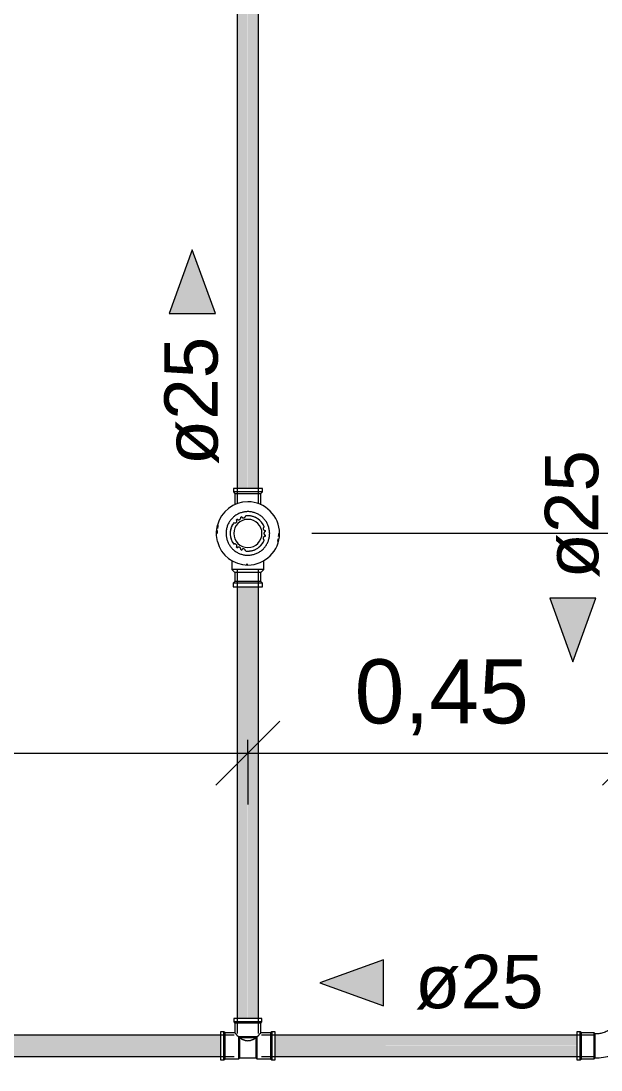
# Model space of a CAD drawing. Header units: metres. Extents: x -0.9 to 62, y -37.3 to 60.
# Drawn here: x 26.375 to 27.054, y 0.572 to 1.8 of the extents above; entities that cross this region are included whole.
import ezdxf

# ---------------------------------------------------------------- set-up
doc = ezdxf.new("R2010")
doc.units = ezdxf.units.M
for name, color, linetype, lineweight in [('A-ANNO-DIMS', 7, 'Continuous', 5), ('A-ANNO-DIMS-25', 7, 'Continuous', 5), ('P-PIPE', 7, 'Continuous', 5), ('P-PIPE-IDEN', 7, 'Continuous', 5), ('P-SANR-FIXT', 7, 'Continuous', 5)]:
    doc.layers.add(name, color=color, linetype=linetype, lineweight=lineweight)
doc.styles.add('Arial_2', font='arial.ttf', dxfattribs={"height": 0.075})
doc.styles.add('Arial_3', font='arial.ttf', dxfattribs={"height": 0.0625})
doc.dimstyles.new('Diagonal_-_2_mm_Arial_-_PRETO', dxfattribs={"dimscale": 0.3048, "dimtxt": 0.076519, "dimasz": 0.246063, "dimexe": 0.19685, "dimexo": 0.123031, "dimgap": 0.04101, "dimtad": 1, "dimrnd": 0.01, "dimzin": 0, "dimdsep": 46, "dimtxsty": 'Arial_2', "dimblk1": 'OBLIQUE', "dimblk2": 'OBLIQUE', "dimsah": 1, "dimcen": 0.09, "dimdle": 0.19685, "dimazin": 0, "dimtfac": 1, "dimtdec": 4, "dimtix": 1, "dimtmove": 0, "dimatfit": 3, "dimfxl": 1, "dimtvp": 1, "dimtolj": 1, "dimtzin": 0, "dimarcsym": 2})

# ---------------------------------------------------------------- blocks, each defined once
blk = doc.blocks.new('AF_Soldavel_Curva 45_90 - Standard-V11-DD')
at = {"layer": 'P-PIPE'}
for p, q in [((45.4193, 0.6674), (45.4193, 0.6634)), ((45.4523, 0.6674), (45.4193, 0.6674)), ((45.4193, 0.6634), (45.4207, 0.662)), ((45.4523, 0.6634), (45.4193, 0.6634)), ((45.4509, 0.662), (45.4523, 0.6634)), ((45.4523, 0.6634), (45.4523, 0.6674)), ((45.4207, 0.662), (45.4207, 0.647)), ((45.4509, 0.662), (45.4207, 0.662)), ((45.4509, 0.647), (45.4509, 0.662)), ((45.4207, 0.647), (45.4218, 0.6459)), ((45.4509, 0.647), (45.4207, 0.647)), ((45.4498, 0.6459), (45.4218, 0.6459)), ((45.4498, 0.6459), (45.4509, 0.647)), ((45.3724, 0.6165), (45.3684, 0.6165)), ((45.3684, 0.6165), (45.3684, 0.5835)), ((45.3738, 0.6151), (45.3724, 0.6165)), ((45.3724, 0.5835), (45.3724, 0.6165)), ((45.3888, 0.6151), (45.3738, 0.6151)), ((45.3738, 0.5849), (45.3738, 0.6151)), ((45.3899, 0.614), (45.3888, 0.6151)), ((45.3888, 0.5849), (45.3888, 0.6151)), ((45.3899, 0.586), (45.3899, 0.614)), ((45.3684, 0.5835), (45.3724, 0.5835)), ((45.3724, 0.5835), (45.3738, 0.5849)), ((45.3738, 0.5849), (45.3888, 0.5849)), ((45.3888, 0.5849), (45.3899, 0.586))]:
    blk.add_line(p, q, dxfattribs=at)
at = {"layer": 'P-PIPE', "flags": 128}
for points in [[(45.3899, 0.586), (45.3923, 0.586), (45.3947, 0.5862), (45.3971, 0.5864), (45.3995, 0.5867), (45.4018, 0.5872), (45.4042, 0.5877), (45.4065, 0.5883), (45.4088, 0.589), (45.411, 0.5898), (45.4132, 0.5907), (45.4154, 0.5917), (45.4176, 0.5927), (45.4197, 0.5939), (45.4217, 0.5951), (45.4237, 0.5964), (45.4257, 0.5978), (45.4276, 0.5993), (45.4294, 0.6008), (45.4312, 0.6025), (45.4329, 0.6041), (45.4345, 0.6059), (45.4361, 0.6077), (45.4376, 0.6096), (45.439, 0.6115), (45.4403, 0.6135), (45.4416, 0.6156), (45.4428, 0.6176), (45.4439, 0.6198), (45.4449, 0.622), (45.4458, 0.6242), (45.4466, 0.6264), (45.4473, 0.6287), (45.448, 0.631), (45.4485, 0.6334), (45.449, 0.6357), (45.4493, 0.6381), (45.4496, 0.6405), (45.4498, 0.6428), (45.4498, 0.6452), (45.4498, 0.6459)], [(45.4218, 0.6459), (45.4217, 0.6446), (45.4217, 0.6433), (45.4215, 0.6421), (45.4214, 0.6408), (45.4211, 0.6396), (45.4208, 0.6383), (45.4205, 0.6371), (45.4201, 0.6359), (45.4197, 0.6347), (45.4192, 0.6335), (45.4187, 0.6323), (45.4182, 0.6312), (45.4175, 0.6301), (45.4169, 0.629), (45.4162, 0.6279), (45.4155, 0.6269), (45.4147, 0.6259), (45.4139, 0.6249), (45.413, 0.6239), (45.4121, 0.623), (45.4112, 0.6222), (45.4102, 0.6213), (45.4092, 0.6206), (45.4082, 0.6198), (45.4071, 0.6191), (45.406, 0.6184), (45.4049, 0.6178), (45.4038, 0.6172), (45.4026, 0.6167), (45.4014, 0.6162), (45.4003, 0.6158), (45.399, 0.6154), (45.3978, 0.615), (45.3966, 0.6147), (45.3953, 0.6145), (45.3941, 0.6143), (45.3928, 0.6142), (45.3915, 0.6141), (45.3903, 0.614), (45.3899, 0.614)]]:
    blk.add_lwpolyline(points, dxfattribs=at)
blk = doc.blocks.new('Te_Reducao - Agua Fria_Soldavel - MEP - Tigre - Standard-V15-DD')
at = {"layer": 'P-PIPE'}
for p, q in [((44.967, 0.632), (44.967, 0.628)), ((45, 0.632), (44.967, 0.632)), ((44.967, 0.628), (44.9684, 0.6266)), ((45, 0.628), (44.967, 0.628)), ((44.9684, 0.6266), (44.9684, 0.6151)), ((44.9986, 0.6266), (44.9684, 0.6266)), ((44.9986, 0.6266), (45, 0.628)), ((44.9986, 0.6151), (44.9986, 0.6266)), ((45, 0.628), (45, 0.632)), ((44.9555, 0.6165), (44.9515, 0.6165)), ((44.9515, 0.6165), (44.9515, 0.5835)), ((44.9569, 0.6151), (44.9555, 0.6165)), ((44.9555, 0.5835), (44.9555, 0.6165)), ((44.9684, 0.6151), (44.9569, 0.6151)), ((44.9569, 0.5849), (44.9569, 0.6151)), ((45.0101, 0.6151), (44.9986, 0.6151)), ((45.0115, 0.6165), (45.0101, 0.6151)), ((45.0101, 0.6151), (45.0101, 0.5849)), ((45.0155, 0.6165), (45.0115, 0.6165)), ((45.0115, 0.6165), (45.0115, 0.5835)), ((45.0155, 0.5835), (45.0155, 0.6165)), ((44.994, 0.6105), (44.973, 0.6105)), ((44.973, 0.5849), (44.973, 0.6105)), ((44.9929, 0.6094), (44.9741, 0.6094)), ((44.9741, 0.586), (44.9741, 0.6094)), ((44.9929, 0.6094), (44.9929, 0.586)), ((44.994, 0.6105), (44.994, 0.5849)), ((44.9515, 0.5835), (44.9555, 0.5835)), ((44.9555, 0.5835), (44.9569, 0.5849)), ((44.9569, 0.5849), (44.973, 0.5849)), ((44.973, 0.5849), (44.9741, 0.586)), ((44.9741, 0.586), (44.9835, 0.586)), ((44.9835, 0.586), (44.9929, 0.586)), ((44.9929, 0.586), (44.994, 0.5849)), ((44.994, 0.5849), (45.0101, 0.5849)), ((45.0101, 0.5849), (45.0115, 0.5835)), ((45.0115, 0.5835), (45.0155, 0.5835))]:
    blk.add_line(p, q, dxfattribs=at)
for points, knots in [([(44.9684, 0.6151), (44.9684, 0.6151), (44.9685, 0.6149), (44.9691, 0.6143), (44.9696, 0.6139), (44.97, 0.6134), (44.9705, 0.613), (44.9714, 0.612), (44.9723, 0.6112), (44.973, 0.6105)], [0, 0, 0, 0, 0.25, 0.375, 0.5, 0.5625, 0.625, 0.75, 1, 1, 1, 1]), ([(44.994, 0.6105), (44.9946, 0.6112), (44.9955, 0.612), (44.9964, 0.613), (44.9969, 0.6134), (44.9972, 0.6138), (44.9975, 0.6141), (44.9979, 0.6144), (44.9984, 0.6149), (44.9986, 0.6151), (44.9986, 0.6151)], [0, 0, 0, 0, 0.25, 0.375, 0.4375, 0.5, 0.5625, 0.625, 0.75, 1, 1, 1, 1]), ([(44.9741, 0.6094), (44.9745, 0.6091), (44.9752, 0.6087), (44.9762, 0.6082), (44.9769, 0.6078), (44.9777, 0.6075), (44.9784, 0.6072), (44.9792, 0.6069), (44.9801, 0.6066), (44.9809, 0.6064), (44.982, 0.6062), (44.9829, 0.6061), (44.9835, 0.6061)], [0, 0, 0, 0, 0.166667, 0.25, 0.333333, 0.416667, 0.5, 0.583333, 0.666667, 0.75, 0.833333, 1, 1, 1, 1]), ([(44.9835, 0.6061), (44.984, 0.6061), (44.9849, 0.6062), (44.986, 0.6064), (44.9869, 0.6066), (44.9877, 0.6069), (44.9885, 0.6072), (44.9892, 0.6075), (44.99, 0.6078), (44.9907, 0.6082), (44.9917, 0.6087), (44.9924, 0.6091), (44.9929, 0.6094)], [0, 0, 0, 0, 0.166667, 0.25, 0.333333, 0.416667, 0.5, 0.583333, 0.666667, 0.75, 0.833333, 1, 1, 1, 1])]:
    blk.add_open_spline(points, degree=3, knots=knots, dxfattribs=at)
for points in [[(44.973, 0.6105), (44.9731, 0.6103), (44.9735, 0.6099), (44.9739, 0.6096), (44.9741, 0.6094)], [(44.9929, 0.6094), (44.993, 0.6096), (44.9934, 0.6099), (44.9938, 0.6103), (44.994, 0.6105)]]:
    blk.add_open_spline(points, degree=3, dxfattribs=at)
blk = doc.blocks.new('AF_Registro de Pressão - Ø3_4_ _25mm_-3434113-DD')
at = {"layer": 'P-PIPE', "flags": 128}
for points in [[(45.009, 1.2), (45.0089, 1.201), (45.0089, 1.202), (45.0088, 1.2031), (45.0086, 1.2041), (45.0084, 1.2051), (45.0082, 1.2061), (45.008, 1.207), (45.0077, 1.208), (45.0073, 1.209), (45.0069, 1.2099), (45.0065, 1.2109), (45.0061, 1.2118), (45.0056, 1.2127), (45.0051, 1.2135), (45.0045, 1.2144), (45.0039, 1.2152), (45.0033, 1.216), (45.0026, 1.2168), (45.0019, 1.2176), (45.0012, 1.2183), (45.0005, 1.219), (44.9997, 1.2197), (44.9989, 1.2203), (44.9981, 1.2209), (44.9972, 1.2215), (44.9964, 1.222), (44.9955, 1.2225), (44.9946, 1.223), (44.9936, 1.2234), (44.9927, 1.2238), (44.9917, 1.2241), (44.9908, 1.2244), (44.9898, 1.2247), (44.9888, 1.2249), (44.9878, 1.2251), (44.9868, 1.2253), (44.9858, 1.2254), (44.9847, 1.2255), (44.9837, 1.2255), (44.9827, 1.2255), (44.9817, 1.2254), (44.9807, 1.2253), (44.9797, 1.2252), (44.9787, 1.225), (44.9777, 1.2248), (44.9767, 1.2246), (44.9757, 1.2243), (44.9747, 1.224), (44.9738, 1.2236), (44.9728, 1.2232), (44.9719, 1.2227), (44.971, 1.2223), (44.9701, 1.2218), (44.9693, 1.2212), (44.9684, 1.2206), (44.9676, 1.22), (44.9668, 1.2194), (44.9661, 1.2187), (44.9654, 1.218), (44.9646, 1.2172), (44.964, 1.2165), (44.9633, 1.2157), (44.9627, 1.2149), (44.9621, 1.214), (44.9616, 1.2131), (44.9611, 1.2123), (44.9606, 1.2114), (44.9602, 1.2104), (44.9598, 1.2095), (44.9594, 1.2085), (44.9591, 1.2076), (44.9588, 1.2066), (44.9586, 1.2056), (44.9584, 1.2046), (44.9582, 1.2036), (44.9581, 1.2026), (44.958, 1.2016), (44.958, 1.2006), (44.958, 1.2)], [(44.958, 1.2), (44.958, 1.199), (44.958, 1.198), (44.9581, 1.1969), (44.9583, 1.1959), (44.9585, 1.1949), (44.9587, 1.1939), (44.9589, 1.193), (44.9592, 1.192), (44.9596, 1.191), (44.96, 1.1901), (44.9604, 1.1891), (44.9608, 1.1882), (44.9613, 1.1873), (44.9618, 1.1865), (44.9624, 1.1856), (44.963, 1.1848), (44.9636, 1.184), (44.9643, 1.1832), (44.965, 1.1824), (44.9657, 1.1817), (44.9664, 1.181), (44.9672, 1.1803), (44.968, 1.1797), (44.9688, 1.1791), (44.9697, 1.1785), (44.9705, 1.178), (44.9714, 1.1775), (44.9723, 1.177), (44.9733, 1.1766), (44.9742, 1.1762), (44.9752, 1.1759), (44.9761, 1.1756), (44.9771, 1.1753), (44.9781, 1.1751), (44.9791, 1.1749), (44.9801, 1.1747), (44.9811, 1.1746), (44.9822, 1.1745), (44.9832, 1.1745), (44.9842, 1.1745), (44.9852, 1.1746), (44.9862, 1.1747), (44.9872, 1.1748), (44.9882, 1.175), (44.9892, 1.1752), (44.9902, 1.1754), (44.9912, 1.1757), (44.9922, 1.176), (44.9931, 1.1764), (44.9941, 1.1768), (44.995, 1.1773), (44.9959, 1.1777), (44.9968, 1.1782), (44.9976, 1.1788), (44.9985, 1.1794), (44.9993, 1.18), (45.0001, 1.1806), (45.0008, 1.1813), (45.0016, 1.182), (45.0023, 1.1828), (45.0029, 1.1835), (45.0036, 1.1843), (45.0042, 1.1851), (45.0048, 1.186), (45.0053, 1.1869), (45.0058, 1.1877), (45.0063, 1.1886), (45.0067, 1.1896), (45.0071, 1.1905), (45.0075, 1.1915), (45.0078, 1.1924), (45.0081, 1.1934), (45.0083, 1.1944), (45.0085, 1.1954), (45.0087, 1.1964), (45.0088, 1.1974), (45.0089, 1.1984), (45.0089, 1.1994), (45.009, 1.2)]]:
    blk.add_lwpolyline(points, dxfattribs=at)
at = {"layer": 'P-SANR-FIXT', "flags": 128}
for points in [[(44.9712, 1.2167), (44.9706, 1.2162), (44.9702, 1.2159)], [(44.9763, 1.2194), (44.9755, 1.2191), (44.9751, 1.2189)], [(44.9835, 1.2207), (44.9826, 1.2207), (44.9818, 1.2206), (44.981, 1.2205), (44.9807, 1.2205)], [(45.0026, 1.2078), (45.0023, 1.2086), (45.0019, 1.2093), (45.0015, 1.2101), (45.0011, 1.2108), (45.0007, 1.2115), (45.0002, 1.2122), (44.9997, 1.2128), (44.9992, 1.2135), (44.9986, 1.2141), (44.998, 1.2147), (44.9974, 1.2152), (44.9968, 1.2158), (44.9962, 1.2163), (44.9955, 1.2168), (44.9948, 1.2173), (44.9941, 1.2177), (44.9934, 1.2181), (44.9927, 1.2185), (44.9919, 1.2189), (44.9912, 1.2192), (44.9904, 1.2195), (44.9896, 1.2197), (44.9888, 1.22), (44.988, 1.2202), (44.9872, 1.2203), (44.9864, 1.2205), (44.9856, 1.2206), (44.9847, 1.2206), (44.9839, 1.2207), (44.9835, 1.2207)], [(44.9671, 1.2127), (44.9666, 1.212), (44.9661, 1.2113), (44.9657, 1.2106), (44.9653, 1.2099), (44.9649, 1.2092), (44.9646, 1.2084), (44.9642, 1.2076), (44.9639, 1.2069), (44.9637, 1.2061), (44.9635, 1.2053), (44.9633, 1.2045), (44.9631, 1.2037), (44.963, 1.2029), (44.9629, 1.202), (44.9628, 1.2012), (44.9628, 1.2004), (44.9628, 1.1996), (44.9628, 1.1987), (44.9629, 1.1979), (44.963, 1.1971), (44.9631, 1.1963), (44.9633, 1.1955), (44.9635, 1.1947), (44.9637, 1.1939), (44.964, 1.1931), (44.9643, 1.1923), (44.9646, 1.1915), (44.9649, 1.1908), (44.9653, 1.1901), (44.9657, 1.1893), (44.9662, 1.1886), (44.9666, 1.188), (44.9671, 1.1873)], [(44.9835, 1.1793), (44.9843, 1.1793), (44.9851, 1.1794), (44.9859, 1.1795), (44.9867, 1.1796), (44.9876, 1.1797), (44.9884, 1.1799), (44.9892, 1.1801), (44.99, 1.1804), (44.9907, 1.1806), (44.9915, 1.1809), (44.9923, 1.1813), (44.993, 1.1817), (44.9937, 1.1821), (44.9944, 1.1825), (44.9951, 1.1829), (44.9958, 1.1834), (44.9965, 1.1839), (44.9971, 1.1845), (44.9977, 1.185), (44.9983, 1.1856), (44.9989, 1.1862), (44.9994, 1.1868), (44.9999, 1.1875), (45.0004, 1.1881), (45.0009, 1.1888), (45.0013, 1.1895), (45.0017, 1.1903), (45.0021, 1.191), (45.0024, 1.1917), (45.0026, 1.1922)], [(45.004, 1.2022), (45.0039, 1.2031), (45.0038, 1.2035)], [(45.0038, 1.1965), (45.004, 1.1973), (45.004, 1.1978)], [(44.9702, 1.1841), (44.9709, 1.1836), (44.9712, 1.1833)], [(44.9751, 1.1811), (44.9759, 1.1808), (44.9763, 1.1806)], [(44.9807, 1.1795), (44.9815, 1.1794), (44.9823, 1.1793), (44.9831, 1.1793), (44.9835, 1.1793)]]:
    blk.add_lwpolyline(points, dxfattribs=at)
at = {"layer": 'P-SANR-FIXT'}
for centre, radius, start, end in [((44.9835, 1.2), 0.037, 90, 165), ((44.9835, 1.2), 0.037, 270, 90), ((44.9835, 1.2), 0.0165, 90, 270), ((44.9835, 1.2), 0.0207, 126.2077, 129.8145), ((44.9729, 1.2184), 0.00232, 285.1611, 293.3439), ((44.9729, 1.2184), 0.00232, 314.8389, 329.6777), ((44.9835, 1.2), 0.0207, 110.1855, 113.7923), ((44.9784, 1.2204), 0.00229, 205.9593, 217.2853), ((44.9835, 1.2), 0.0207, 93.8807, 97.7614), ((44.9835, 1.2), 0.0207, 22.2386, 90), ((44.9835, 1.2), 0.0165, 270, 90), ((44.9835, 1.2), 0.037, 165.0827, 194.9173), ((44.9835, 1.2), 0.0361, 165, 170.8332), ((44.9835, 1.2), 0.0207, 162.1054, 178.144), ((44.9835, 1.2), 0.0207, 142.251, 159.637), ((44.9835, 1.2), 0.0361, 174.535, 180), ((44.9835, 1.2), 0.0207, 181.5414, 197.9828), ((44.9835, 1.2), 0.0207, 200.3569, 217.749), ((44.9835, 1.2), 0.0207, 317.389, 337.749), ((45.0046, 1.2), 0.00232, 135.4834, 173.0827), ((45.0046, 1.2), 0.00232, 186.93, 224.5166), ((45.0037, 1.2058), 0.00229, 262.8923, 274.0407), ((44.9835, 1.2), 0.0207, 6.2077, 9.8145), ((44.9835, 1.2), 0.0207, 350.1855, 353.7923), ((44.9835, 1.2), 0.0361, 345, 350.8332), ((44.9835, 1.2), 0.0361, 354.266, 0), ((44.9835, 1.2), 0.037, 195, 270), ((44.9835, 1.2), 0.0207, 230.1855, 233.7923), ((44.9729, 1.1816), 0.00232, 66.6688, 74.8389), ((44.9729, 1.1816), 0.00232, 30.3223, 45.1611), ((44.9835, 1.2), 0.0207, 246.2077, 249.8145), ((44.9784, 1.1796), 0.00229, 142.7147, 154.0407), ((44.9835, 1.2), 0.0207, 262.2386, 266.1193), ((44.9835, 1.2), 0.0207, 270, 290.335), ((44.9835, 1.2), 0.0207, 294.0596, 313.1642), ((44.9835, 1.2), 0.0361, 267.0002, 270)]:
    blk.add_arc(centre, radius, start, end, dxfattribs=at)
for points, knots in [([(44.9712, 1.2167), (44.9712, 1.2167), (44.9713, 1.2167), (44.9714, 1.2166), (44.9716, 1.2164), (44.9718, 1.2163), (44.972, 1.2162), (44.9722, 1.2161), (44.9724, 1.2161), (44.9726, 1.216), (44.9727, 1.216), (44.9729, 1.216), (44.9731, 1.216), (44.9732, 1.2161)], [0, 0, 0, 0, 0.142857, 0.285714, 0.428571, 0.5, 0.571429, 0.678571, 0.732143, 0.785714, 0.839286, 0.892857, 1, 1, 1, 1]), ([(44.9746, 1.2169), (44.9747, 1.2169), (44.9748, 1.2171), (44.9749, 1.2173), (44.975, 1.2174), (44.9751, 1.2176), (44.9751, 1.2178), (44.9752, 1.2181), (44.9752, 1.2183), (44.9752, 1.2185), (44.9752, 1.2186), (44.9751, 1.2187), (44.9751, 1.2189), (44.9751, 1.2189), (44.9751, 1.2189)], [0, 0, 0, 0, 0.071429, 0.142857, 0.214286, 0.267857, 0.321429, 0.428571, 0.5, 0.571429, 0.678571, 0.732143, 0.785714, 1, 1, 1, 1]), ([(44.9763, 1.2194), (44.9763, 1.2194), (44.9763, 1.2194), (44.9764, 1.2192), (44.9765, 1.2191), (44.9766, 1.2189), (44.9768, 1.2188), (44.9769, 1.2186), (44.9771, 1.2185), (44.9772, 1.2184), (44.9774, 1.2184), (44.9776, 1.2183), (44.9777, 1.2182), (44.9778, 1.2182)], [0, 0, 0, 0, 0.142857, 0.285714, 0.428571, 0.5, 0.571429, 0.678571, 0.732143, 0.785714, 0.839286, 0.892857, 1, 1, 1, 1]), ([(44.9799, 1.2187), (44.9799, 1.2187), (44.98, 1.2189), (44.9802, 1.219), (44.9803, 1.2192), (44.9804, 1.2194), (44.9805, 1.2196), (44.9806, 1.2198), (44.9807, 1.2201), (44.9807, 1.2203), (44.9807, 1.2204), (44.9807, 1.2204)], [0, 0, 0, 0, 0.0714286, 0.1428571, 0.2142857, 0.2857143, 0.3571429, 0.4285714, 0.5714286, 0.7857143, 0.8571429, 0.8571429, 0.8571429, 0.8571429]), ([(44.9671, 1.2127), (44.9671, 1.2127), (44.9671, 1.2126), (44.9673, 1.2125), (44.9676, 1.2124), (44.9678, 1.2124), (44.968, 1.2123), (44.9683, 1.2123), (44.9685, 1.2123), (44.9687, 1.2123), (44.9689, 1.2124), (44.969, 1.2124)], [0, 0, 0, 0, 0.166667, 0.333333, 0.5, 0.583333, 0.666667, 0.75, 0.833333, 0.916667, 1, 1, 1, 1]), ([(44.969, 1.2124), (44.9693, 1.2125), (44.9698, 1.2127), (44.9703, 1.2133), (44.9705, 1.2138), (44.9706, 1.214)], [0, 0, 0, 0, 0.4, 0.7, 1, 1, 1, 1]), ([(44.9706, 1.214), (44.9706, 1.2141), (44.9706, 1.2143), (44.9706, 1.2145), (44.9706, 1.2147), (44.9706, 1.215), (44.9705, 1.2152), (44.9705, 1.2154), (44.9703, 1.2157), (44.9702, 1.2159), (44.9702, 1.2159), (44.9702, 1.2159)], [0, 0, 0, 0, 0.083333, 0.166667, 0.25, 0.333333, 0.416667, 0.5, 0.666667, 0.833333, 1, 1, 1, 1]), ([(45.0026, 1.2078), (45.0026, 1.2078), (45.0026, 1.2078), (45.0024, 1.2077), (45.0023, 1.2076), (45.0021, 1.2075), (45.002, 1.2073), (45.0018, 1.2072), (45.0017, 1.207), (45.0016, 1.2069), (45.0016, 1.2067), (45.0015, 1.2065), (45.0015, 1.2064), (45.0014, 1.2063)], [0, 0, 0, 0, 0.142857, 0.285714, 0.428571, 0.5, 0.571429, 0.678571, 0.732143, 0.785714, 0.839286, 0.892857, 1, 1, 1, 1]), ([(45.002, 1.2042), (45.0021, 1.2042), (45.0022, 1.2041), (45.0023, 1.2039), (45.0025, 1.2038), (45.0027, 1.2037), (45.0029, 1.2037), (45.0031, 1.2036), (45.0035, 1.2035), (45.0038, 1.2035), (45.0038, 1.2035), (45.0038, 1.2035)], [0, 0, 0, 0, 0.071429, 0.142857, 0.214286, 0.285714, 0.357143, 0.428571, 0.571429, 0.785714, 1, 1, 1, 1]), ([(45.002, 1.1958), (45.0018, 1.1956), (45.0015, 1.1951), (45.0013, 1.1944), (45.0013, 1.1939), (45.0014, 1.1937)], [0, 0, 0, 0, 0.4, 0.7, 1, 1, 1, 1]), ([(45.0014, 1.1937), (45.0014, 1.1936), (45.0015, 1.1934), (45.0016, 1.1932), (45.0017, 1.193), (45.0018, 1.1928), (45.002, 1.1926), (45.0022, 1.1924), (45.0024, 1.1923), (45.0026, 1.1922), (45.0026, 1.1922), (45.0026, 1.1922)], [0, 0, 0, 0, 0.083333, 0.166667, 0.25, 0.333333, 0.416667, 0.5, 0.666667, 0.833333, 1, 1, 1, 1]), ([(45.0038, 1.1965), (45.0038, 1.1965), (45.0038, 1.1965), (45.0036, 1.1965), (45.0033, 1.1965), (45.0031, 1.1964), (45.0029, 1.1964), (45.0026, 1.1963), (45.0024, 1.1961), (45.0022, 1.196), (45.0021, 1.1959), (45.002, 1.1958)], [0, 0, 0, 0, 0.166667, 0.333333, 0.5, 0.583333, 0.666667, 0.75, 0.833333, 0.916667, 1, 1, 1, 1]), ([(45.004, 1.2022), (45.004, 1.2022), (45.004, 1.2022), (45.0038, 1.2022), (45.0036, 1.2021), (45.0034, 1.202), (45.0032, 1.2018), (45.0031, 1.2017), (45.0029, 1.2015), (45.0028, 1.2014), (45.0027, 1.2013), (45.0026, 1.2011), (45.0025, 1.2009), (45.0025, 1.2008)], [0, 0, 0, 0, 0.142857, 0.285714, 0.428571, 0.5, 0.571429, 0.678571, 0.732143, 0.785714, 0.839286, 0.892857, 1, 1, 1, 1]), ([(45.0025, 1.1992), (45.0025, 1.1991), (45.0026, 1.199), (45.0027, 1.1988), (45.0028, 1.1986), (45.0029, 1.1985), (45.0031, 1.1983), (45.0032, 1.1982), (45.0034, 1.198), (45.0036, 1.1979), (45.0037, 1.1979), (45.0038, 1.1978), (45.004, 1.1978), (45.004, 1.1978), (45.004, 1.1978)], [0, 0, 0, 0, 0.071429, 0.142857, 0.214286, 0.267857, 0.321429, 0.428571, 0.5, 0.571429, 0.678571, 0.732143, 0.785714, 1, 1, 1, 1]), ([(44.969, 1.1876), (44.9689, 1.1876), (44.9687, 1.1877), (44.9685, 1.1877), (44.9683, 1.1877), (44.968, 1.1877), (44.9678, 1.1876), (44.9676, 1.1876), (44.9673, 1.1875), (44.9671, 1.1874), (44.9671, 1.1873), (44.9671, 1.1873)], [0, 0, 0, 0, 0.083333, 0.166667, 0.25, 0.333333, 0.416667, 0.5, 0.666667, 0.833333, 1, 1, 1, 1]), ([(44.9706, 1.186), (44.9705, 1.1863), (44.9702, 1.1868), (44.9696, 1.1873), (44.9692, 1.1876), (44.969, 1.1876)], [0, 0, 0, 0, 0.4, 0.7, 1, 1, 1, 1]), ([(44.9702, 1.1841), (44.9702, 1.1841), (44.9702, 1.1841), (44.9703, 1.1843), (44.9705, 1.1846), (44.9705, 1.1848), (44.9706, 1.185), (44.9706, 1.1853), (44.9706, 1.1855), (44.9706, 1.1857), (44.9706, 1.1859), (44.9706, 1.186)], [0, 0, 0, 0, 0.166667, 0.333333, 0.5, 0.583333, 0.666667, 0.75, 0.833333, 0.916667, 1, 1, 1, 1]), ([(44.9732, 1.1839), (44.9732, 1.184), (44.973, 1.184), (44.9728, 1.184), (44.9726, 1.184), (44.9724, 1.1839), (44.9722, 1.1839), (44.972, 1.1838), (44.9718, 1.1837), (44.9716, 1.1836), (44.9715, 1.1835), (44.9714, 1.1834), (44.9713, 1.1833), (44.9712, 1.1833), (44.9712, 1.1833)], [0, 0, 0, 0, 0.071429, 0.142857, 0.214286, 0.267857, 0.321429, 0.428571, 0.5, 0.571429, 0.678571, 0.732143, 0.785714, 1, 1, 1, 1]), ([(44.9751, 1.1811), (44.9751, 1.1811), (44.9751, 1.1811), (44.9752, 1.1813), (44.9752, 1.1815), (44.9752, 1.1817), (44.9752, 1.1819), (44.9751, 1.1822), (44.9751, 1.1824), (44.975, 1.1825), (44.9749, 1.1827), (44.9748, 1.1829), (44.9747, 1.183), (44.9746, 1.1831)], [0, 0, 0, 0, 0.142857, 0.285714, 0.428571, 0.5, 0.571429, 0.678571, 0.732143, 0.785714, 0.839286, 0.892857, 1, 1, 1, 1]), ([(44.9778, 1.1818), (44.9778, 1.1818), (44.9776, 1.1818), (44.9774, 1.1817), (44.9772, 1.1816), (44.9771, 1.1815), (44.9769, 1.1813), (44.9767, 1.1812), (44.9765, 1.1809), (44.9763, 1.1807), (44.9763, 1.1806), (44.9763, 1.1806)], [0, 0, 0, 0, 0.071429, 0.142857, 0.214286, 0.285714, 0.357143, 0.428571, 0.571429, 0.785714, 1, 1, 1, 1]), ([(44.9807, 1.1796), (44.9807, 1.1796), (44.9807, 1.1797), (44.9806, 1.1799), (44.9806, 1.1801), (44.9806, 1.1803), (44.9805, 1.1805), (44.9804, 1.1807), (44.9803, 1.1808), (44.9802, 1.1809), (44.9801, 1.1811), (44.98, 1.1812), (44.9799, 1.1813)], [0.1428571, 0.1428571, 0.1428571, 0.1428571, 0.2857143, 0.4285714, 0.5, 0.5714286, 0.6785714, 0.7321429, 0.7857143, 0.8392857, 0.8928571, 1, 1, 1, 1])]:
    blk.add_open_spline(points, degree=3, knots=knots, dxfattribs=at)
for points in [[(44.9732, 1.2161), (44.9734, 1.2161), (44.9738, 1.2162), (44.9743, 1.2165), (44.9745, 1.2167), (44.9746, 1.2169)], [(44.9778, 1.2182), (44.9782, 1.2181), (44.9789, 1.2181), (44.9796, 1.2185), (44.9799, 1.2187)], [(45.0014, 1.2063), (45.0014, 1.2059), (45.0014, 1.2052), (45.0018, 1.2045), (45.002, 1.2042)], [(45.0025, 1.2008), (45.0024, 1.2006), (45.0023, 1.2003), (45.0023, 1.1997), (45.0024, 1.1994), (45.0025, 1.1992)], [(44.9746, 1.1831), (44.9745, 1.1833), (44.9743, 1.1835), (44.9738, 1.1838), (44.9734, 1.1839), (44.9732, 1.1839)], [(44.9799, 1.1813), (44.9796, 1.1815), (44.9789, 1.1819), (44.9782, 1.1819), (44.9778, 1.1818)]]:
    blk.add_open_spline(points, degree=3, dxfattribs=at)
blk = doc.blocks.new('AN_AF_Soldavel_Adaptador Curto com Bolsa e Rosca - Standard-3502186-DD')
at = {"layer": 'P-PIPE'}
for p, q in [((44.9665, 1.2527), (44.9665, 1.2487)), ((45.0005, 1.2527), (44.9665, 1.2527)), ((44.9665, 1.2487), (44.9684, 1.2468)), ((45.0005, 1.2487), (44.9665, 1.2487)), ((44.9684, 1.2468), (44.9684, 1.2334)), ((44.9684, 1.2468), (44.9985, 1.2468)), ((44.9985, 1.2468), (45.0005, 1.2487)), ((44.9985, 1.2334), (44.9985, 1.2468)), ((45.0005, 1.2487), (45.0005, 1.2527))]:
    blk.add_line(p, q, dxfattribs=at)
blk = doc.blocks.new('AN_AF_Soldavel_Luva com Bucha de Latao - Standard-3434359-DD')
at = {"layer": 'P-PIPE'}
for p, q in [((44.9647, 1.1682), (44.9647, 1.1578)), ((45.0023, 1.1578), (45.0023, 1.1683)), ((44.9647, 1.1578), (44.9684, 1.1541)), ((45.0023, 1.1578), (44.9647, 1.1578)), ((44.9986, 1.1541), (45.0023, 1.1578)), ((44.9684, 1.1436), (44.9664, 1.1416)), ((44.9684, 1.1541), (44.9684, 1.1436)), ((44.9986, 1.1541), (44.9684, 1.1541)), ((44.9986, 1.1436), (44.9684, 1.1436)), ((44.9986, 1.1436), (44.9986, 1.1541)), ((45.0006, 1.1416), (44.9986, 1.1436)), ((44.9664, 1.1416), (44.9664, 1.1376)), ((45.0006, 1.1416), (44.9664, 1.1416)), ((44.9664, 1.1376), (45.0006, 1.1376)), ((45.0006, 1.1376), (45.0006, 1.1416))]:
    blk.add_line(p, q, dxfattribs=at)
blk = doc.blocks.new('Anotacao_Tuboseta - Fluxo 2-2612755-DD')
at = {"layer": 'P-PIPE-IDEN'}
blk.add_hatch(color=256, dxfattribs=at).paths.add_polyline_path([(45.3908, 2.3284), (45.3637, 2.2541), (45.3367, 2.3284)])
for p, q in [((45.3908, 2.3284), (45.3367, 2.3284)), ((45.3367, 2.3284), (45.3637, 2.2541)), ((45.3637, 2.2541), (45.3908, 2.3284))]:
    blk.add_line(p, q, dxfattribs=at)
blk = doc.blocks.new('Anotacao_Tuboseta - Fluxo 1-2612753-DD')
at = {"layer": 'P-PIPE-IDEN'}
blk.add_hatch(color=256, dxfattribs=at).paths.add_polyline_path([(45.1754, 3.9254), (45.1754, 3.9795), (45.2497, 3.9524)])
for p, q in [((45.2497, 3.9524), (45.1754, 3.9795)), ((45.1754, 3.9795), (45.1754, 3.9254)), ((45.1754, 3.9254), (45.2497, 3.9524))]:
    blk.add_line(p, q, dxfattribs=at)
blk = doc.blocks.new('DIMBLOCK9-DD')
at = {"layer": 'A-ANNO-DIMS-25'}
for p, q in [((25.3404, 0.9427), (25.3404, 1.0027)), ((26.6404, 0.9427), (26.6404, 0.9582)), ((25.3404, 0.9427), (26.6404, 0.9427)), ((25.3404, 0.9427), (25.3404, 0.623)), ((26.6404, 0.9427), (26.6404, 0.8827))]:
    blk.add_line(p, q, dxfattribs=at)
at = {"layer": 'A-ANNO-DIMS-25', "lineweight": 20}
for p, q in [((25.3404, 0.9427), (25.3779, 0.9802)), ((26.6404, 0.9427), (26.6779, 0.9802)), ((25.3404, 0.9427), (25.3029, 0.9052)), ((26.6404, 0.9427), (26.6029, 0.9052))]:
    blk.add_line(p, q, dxfattribs=at)
at = {"layer": 'A-ANNO-DIMS-25', "color": 0, "insert": (25.8892, 1.0526), "char_height": 0.075, "width": 0.242979, "attachment_point": 1, "line_spacing_factor": 0.941778, "style": 'Arial_2'}
blk.add_mtext('1,30', dxfattribs=at)
blk = doc.blocks.new('_Oblique')
at = {"color": 0, "linetype": 'ByBlock', "lineweight": -2}
blk.add_line((-0.5, -0.5), (0.5, 0.5), dxfattribs=at)
blk = doc.blocks.new('DIMBLOCK10-DD')
at = {"layer": 'A-ANNO-DIMS-25', "lineweight": 20}
for p, q in [((26.6404, 0.9427), (26.6779, 0.9802)), ((27.0928, 0.9427), (27.1303, 0.9802)), ((26.6404, 0.9427), (26.6029, 0.9052)), ((27.0928, 0.9427), (27.0553, 0.9052))]:
    blk.add_line(p, q, dxfattribs=at)
at = {"layer": 'A-ANNO-DIMS-25'}
for p, q in [((26.6404, 0.9427), (26.6404, 0.9582)), ((27.0928, 0.9427), (27.0928, 0.9582)), ((26.6404, 0.9427), (27.0928, 0.9427)), ((26.6404, 0.9427), (26.6404, 0.8827)), ((27.0928, 0.9427), (27.0928, 0.8827))]:
    blk.add_line(p, q, dxfattribs=at)
at = {"layer": 'A-ANNO-DIMS-25', "color": 0, "insert": (26.7654, 1.0526), "char_height": 0.075, "width": 0.242979, "attachment_point": 1, "line_spacing_factor": 0.941778, "style": 'Arial_2'}
blk.add_mtext('0,45', dxfattribs=at)
blk = doc.blocks.new('DIMBLOCK12-DD')
at = {"layer": 'A-ANNO-DIMS-25'}
for p, q in [((27.3803, 1.26), (27.3803, -0.06)), ((27.3803, 1.2), (26.7154, 1.2)), ((27.3803, 1.2), (27.4403, 1.2)), ((27.3803, 0), (27.2803, 0)), ((27.3803, 0), (27.4403, 0))]:
    blk.add_line(p, q, dxfattribs=at)
at = {"layer": 'A-ANNO-DIMS-25', "lineweight": 20}
for p, q in [((27.3803, 1.2), (27.3428, 1.2375)), ((27.3803, 1.2), (27.4178, 1.1625)), ((27.3803, 0), (27.3428, 0.0375)), ((27.3803, 0), (27.4178, -0.0375))]:
    blk.add_line(p, q, dxfattribs=at)
at = {"layer": 'A-ANNO-DIMS-25', "color": 0, "insert": (27.2704, 0.4988), "char_height": 0.075, "width": 0.242979, "attachment_point": 1, "rotation": 90, "line_spacing_factor": 0.941778, "style": 'Arial_2'}
blk.add_mtext('1,20', dxfattribs=at)
blk = doc.blocks.new('DIMBLOCK14-DD')
at = {"layer": 'A-ANNO-DIMS-25'}
for p, q in [((27.7715, 2.16), (27.7715, -0.06)), ((27.7715, 2.1), (26.6779, 2.1)), ((27.7715, 2.1), (27.8315, 2.1)), ((27.7715, 0), (27.2803, 0)), ((27.7715, 0), (27.8315, 0))]:
    blk.add_line(p, q, dxfattribs=at)
at = {"layer": 'A-ANNO-DIMS-25', "lineweight": 20}
for p, q in [((27.7715, 2.1), (27.734, 2.1375)), ((27.7715, 2.1), (27.809, 2.0625)), ((27.7715, 0), (27.734, 0.0375)), ((27.7715, 0), (27.809, -0.0375))]:
    blk.add_line(p, q, dxfattribs=at)
at = {"layer": 'A-ANNO-DIMS-25', "color": 0, "insert": (27.6616, 0.9488), "char_height": 0.075, "width": 0.242979, "attachment_point": 1, "rotation": 90, "line_spacing_factor": 0.941778, "style": 'Arial_2'}
blk.add_mtext('2,10', dxfattribs=at)

msp = doc.modelspace()

# ---------------------------------------------------------------- hatches: boundary and pattern name
at = {"layer": 'P-PIPE', "true_color": 0x00ffff}
for points in [[(26.6279, 1.2527), (26.6404, 1.2527), (26.6402, 2.0282), (26.6374, 2.0282), (26.6372, 2.038), (26.6279, 2.038), (26.6279, 1.2639)], [(26.6455, 1.2527), (26.6529, 1.2527), (26.6526, 2.038), (26.6434, 2.038), (26.6434, 2.0282), (26.6404, 2.0282), (26.6406, 1.2527), (26.6448, 1.2527)], [(26.6404, 0.632), (26.6404, 0.632), (26.6403, 1.1376), (26.6279, 1.1376), (26.6281, 0.632), (26.6381, 0.632)], [(26.6467, 0.632), (26.6529, 0.632), (26.6529, 1.1376), (26.6404, 1.1376), (26.6405, 0.632), (26.646, 0.632)], [(25.7508, 0.6), (26.6084, 0.6), (26.6083, 0.6125), (25.7286, 0.6124), (25.7287, 0.6)], [(26.6874, 0.6), (27.0254, 0.6002), (27.0254, 0.6125), (26.6724, 0.6123), (26.6724, 0.6), (26.6736, 0.6)], [(25.734, 0.5875), (26.6084, 0.5875), (26.6084, 0.6), (25.7285, 0.6), (25.7284, 0.5875), (25.7287, 0.5875)], [(26.6724, 0.5875), (27.0254, 0.5875), (27.0254, 0.6), (26.6724, 0.5999), (26.6724, 0.5879)]]:
    msp.add_hatch(color=4, dxfattribs=at).paths.add_polyline_path(points)

# ---------------------------------------------------------------- linework, layer by layer
at = {"layer": 'P-PIPE'}
for p, q in [((26.6279, 2.0418), (26.6279, 1.2345)), ((26.6529, 1.2345), (26.6529, 2.0418)), ((26.6279, 1.1568), (26.6279, 0.6145)), ((26.6529, 0.6145), (26.6529, 1.1568)), ((26.6245, 0.6125), (25.6969, 0.6125)), ((27.0458, 0.6125), (26.6563, 0.6125)), ((25.7271, 0.5875), (26.6245, 0.5875)), ((26.6563, 0.5875), (27.0458, 0.5875))]:
    msp.add_line(p, q, dxfattribs=at)

# ---------------------------------------------------------------- block references
for name in ['AN_AF_Soldavel_Adaptador Curto com Bolsa e Rosca - Standard-3502186-DD', 'AF_Registro de Pressão - Ø3_4_ _25mm_-3434113-DD', 'AN_AF_Soldavel_Luva com Bucha de Latao - Standard-3434359-DD', 'AF_Soldavel_Curva 45_90 - Standard-V11-DD', 'Te_Reducao - Agua Fria_Soldavel - MEP - Tigre - Standard-V15-DD']:
    msp.add_blockref(name, (-18.343, 0), dxfattribs=at)
at = {"layer": 'P-PIPE-IDEN'}
for name, p, rotation in [('Anotacao_Tuboseta - Fluxo 1-2612753-DD', (30.5279, -43.7177), 90), ('Anotacao_Tuboseta - Fluxo 2-2612755-DD', (24.4707, 46.0376), 270)]:
    msp.add_blockref(name, p, dxfattribs=dict(at, rotation=rotation))
msp.add_blockref('Anotacao_Tuboseta - Fluxo 2-2612755-DD', (-18.343, -1.2043), dxfattribs=at)

# ---------------------------------------------------------------- texts
at = {"layer": 'P-PIPE-IDEN', "char_height": 0.0625, "width": 0.18038, "attachment_point": 1, "rotation": 90, "style": 'Arial_3'}
for insert in [(26.5427, 1.2798), (26.988, 1.1471)]:
    msp.add_mtext('ø25', dxfattribs=dict(at, insert=insert))
at = {"layer": 'P-PIPE-IDEN', "insert": (26.836, 0.7066), "char_height": 0.0625, "width": 0.18038, "attachment_point": 1, "style": 'Arial_3'}
msp.add_mtext('ø25', dxfattribs=at)

# ---------------------------------------------------------------- dimensions: what is measured, and where the dimension line sits
at = {"layer": 'A-ANNO-DIMS'}
for base, p1, override, picture, middle in [((27.7715, 0), (26.6404, 2.1), {"dimpost": '<>', "dimfxl": 2.184679}, 'DIMBLOCK14-DD', (27.7207, 1.05)), ((27.3803, 0), (26.6779, 1.2), {"dimpost": '<>', "dimfxl": 1.326292}, 'DIMBLOCK12-DD', (27.3295, 0.6))]:
    dim = msp.add_linear_dim(base=base, p1=p1, p2=(27.2428, 0), angle=90, dimstyle='Diagonal_-_2_mm_Arial_-_PRETO', override=override, dxfattribs=at)
    dim.commit()
    dim.dimension.update_dxf_attribs({"geometry": picture, "text_midpoint": middle})
for base, p1, p2, override, picture, middle in [((26.6404, 0.9427), (25.3404, 0.5855), (26.6404, 0.9957), {"dimpost": '<>', "dimfxl": 1.363194}, 'DIMBLOCK9-DD', (25.9904, 0.9935)), ((27.0928, 0.9427), (26.6404, 0.9957), (27.0928, 0.9957), {"dimpost": '<>', "dimfxl": 0.452346}, 'DIMBLOCK10-DD', (26.8666, 0.9935))]:
    dim = msp.add_linear_dim(base=base, p1=p1, p2=p2, dimstyle='Diagonal_-_2_mm_Arial_-_PRETO', override=override, dxfattribs=at)
    dim.commit()
    dim.dimension.update_dxf_attribs({"geometry": picture, "text_midpoint": middle})

doc.saveas('drawing.dxf')
